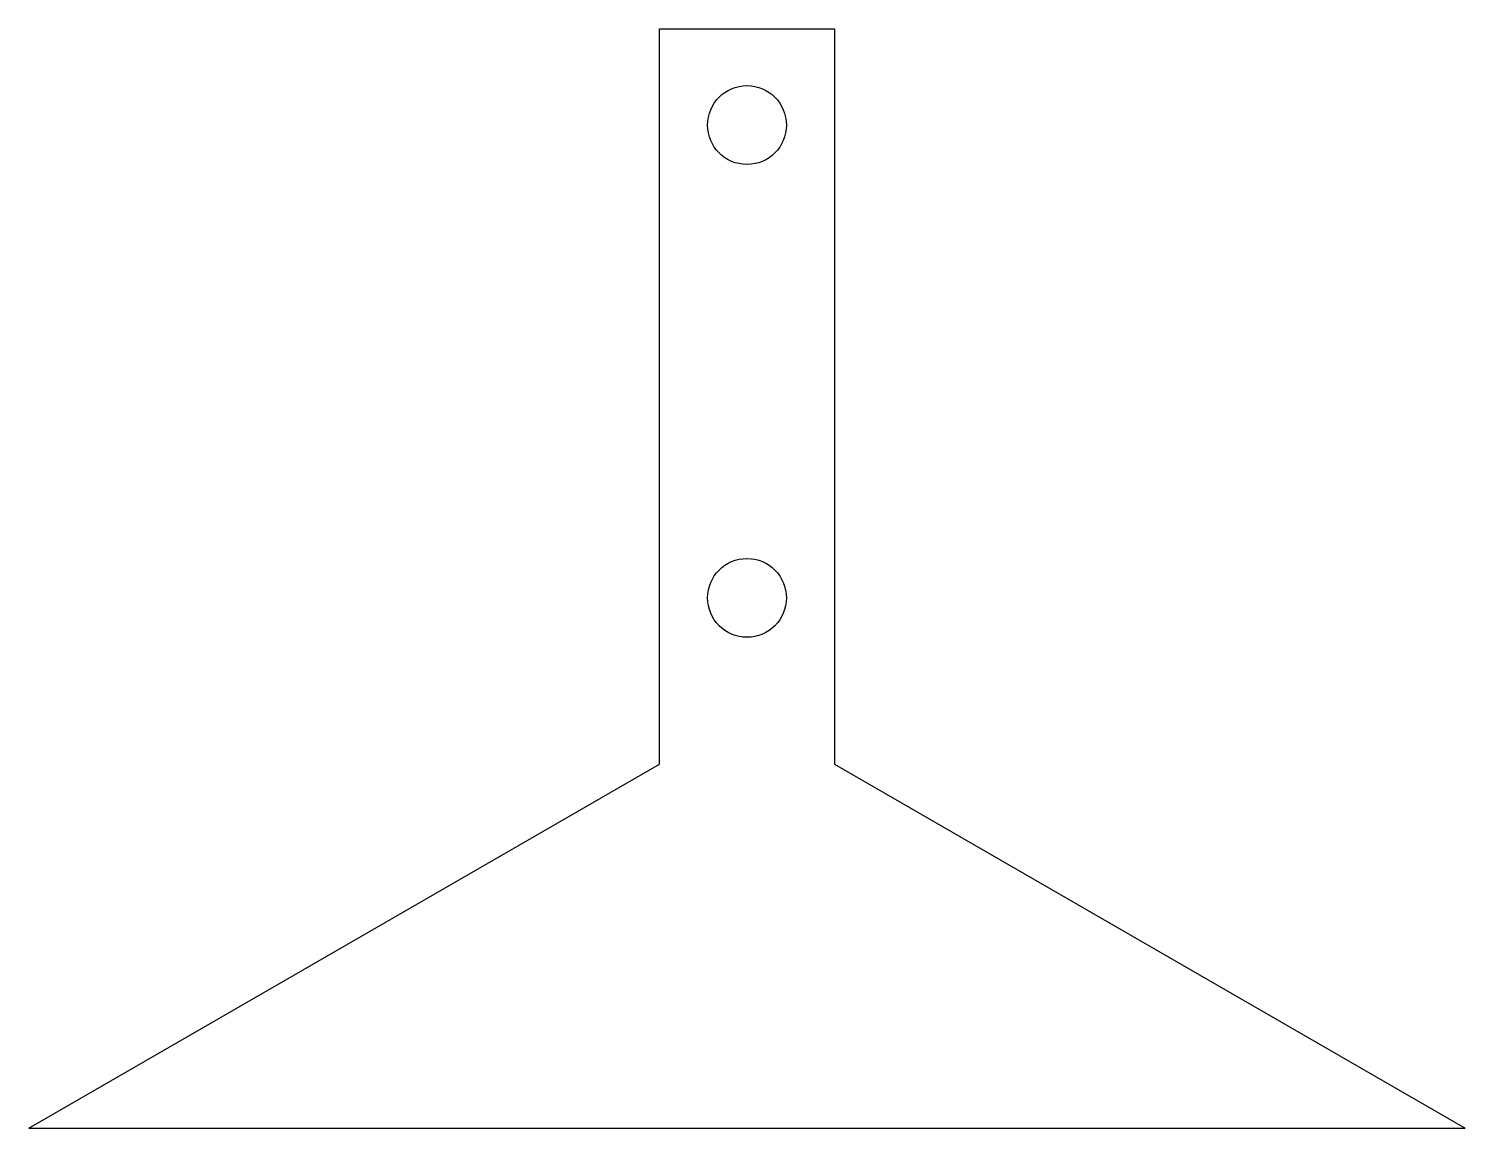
# Model space of a CAD drawing. Extents: x -40.8 to 41.2, y -25.8 to 37.
import ezdxf

# ---------------------------------------------------------------- set-up
doc = ezdxf.new("R2010")
doc.units = 0
doc.header["$MEASUREMENT"] = 0
doc.layers.add('MODELSKETCH_VISIBLE', color=7, linetype='CONTINUOUS')

msp = doc.modelspace()

# ---------------------------------------------------------------- linework, layer by layer
at = {"layer": 'MODELSKETCH_VISIBLE'}
for p, q in [((-4.796, -5.048), (-4.796, 36.952)), ((-4.796, 36.952), (5.204, 36.952)), ((5.204, 36.952), (5.204, -5.048)), ((-40.796, -25.832), (-4.796, -5.048)), ((5.204, -5.048), (41.204, -25.832)), ((-40.796, -25.832), (41.204, -25.832))]:
    msp.add_line(p, q, dxfattribs=at)
for centre in [(0.204, 31.452), (0.204, 4.452)]:
    msp.add_circle(centre, 2.25, dxfattribs=at)

doc.saveas('drawing.dxf')
